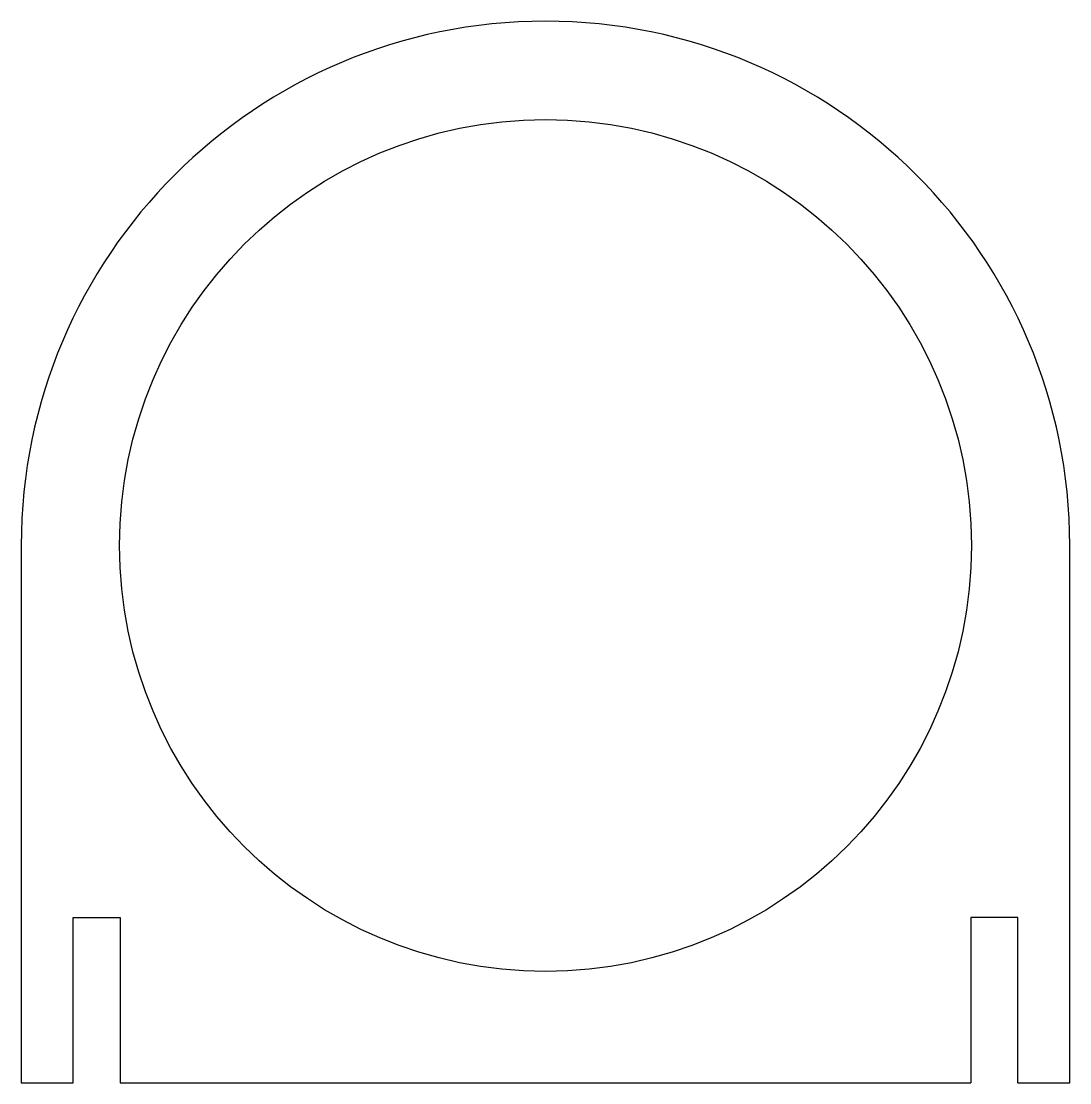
# Model space of a CAD drawing. Extents: x -20 to 60, y 13.5 to 94.5.
import ezdxf

# ---------------------------------------------------------------- set-up
doc = ezdxf.new("R2010")
doc.units = 0
doc.layers.add('Shape2DView041', color=7, linetype='CONTINUOUS')

msp = doc.modelspace()

# ---------------------------------------------------------------- linework, layer by layer
at = {"layer": 'Shape2DView041'}
for p, q in [((-20, 54.5), (-20, 13.5)), ((60, 13.5), (60, 54.5)), ((-16.05, 13.5), (-16.05, 26.1)), ((-16.05, 26.1), (-12.45, 26.1)), ((-12.45, 26.1), (-12.45, 13.5)), ((56.05, 26.1), (52.45, 26.1)), ((52.45, 26.1), (52.45, 13.5)), ((56.05, 13.5), (56.05, 26.1)), ((-20, 13.5), (-16.05, 13.5)), ((-12.45, 13.5), (52.45, 13.5)), ((56.05, 13.5), (60, 13.5))]:
    msp.add_line(p, q, dxfattribs=at)
msp.add_circle((20, 54.5), 32.5, dxfattribs=at)
msp.add_arc((20, 54.5), 40, 0, 180, dxfattribs=at)

doc.saveas('drawing.dxf')
